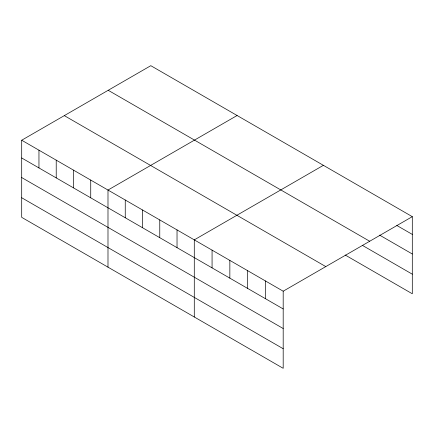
<?xml version="1.0" encoding="UTF-8"?>
<svg xmlns="http://www.w3.org/2000/svg" width="434" height="434" viewBox="0 0 434 434"><rect width="100%" height="100%" fill="white"/><g stroke="black" fill="none" stroke-linecap="round" stroke-linejoin="round"><path stroke-width="0.65" d="M283.19 328.533L283.19 291.198L21.7 140.225L21.7 217.342L283.19 368.314L283.19 328.533L21.7 177.56M345.187 255.029L412.3 293.775L412.3 216.658L150.81 65.686L21.7 140.225M237.1 115.509L107.99 190.049L107.99 267.165M323.395 165.327L194.286 239.866L194.286 316.983M283.19 291.198L412.3 216.658M396.812 225.458L412.3 234.398M379.604 235.114L412.3 253.993M108.202 90.283L369.692 241.255M362.395 245.367L412.3 274.179M64.308 115.628L325.798 266.601M21.7 157.971L283.19 308.937M21.7 197.747L283.19 348.719M265.413 280.934L265.413 298.673M247.63 270.664L247.63 288.409M229.846 260.4L229.846 278.14M212.069 250.136L212.069 267.876M177.029 229.906L177.029 247.646M159.766 219.94L159.766 237.68M142.509 209.975L142.509 227.72M125.252 200.009L125.252 217.754M90.733 180.083L90.733 197.823M73.476 170.117L73.476 187.862M56.219 160.157L56.219 177.897M38.957 150.191L38.957 167.931"/></g></svg>
